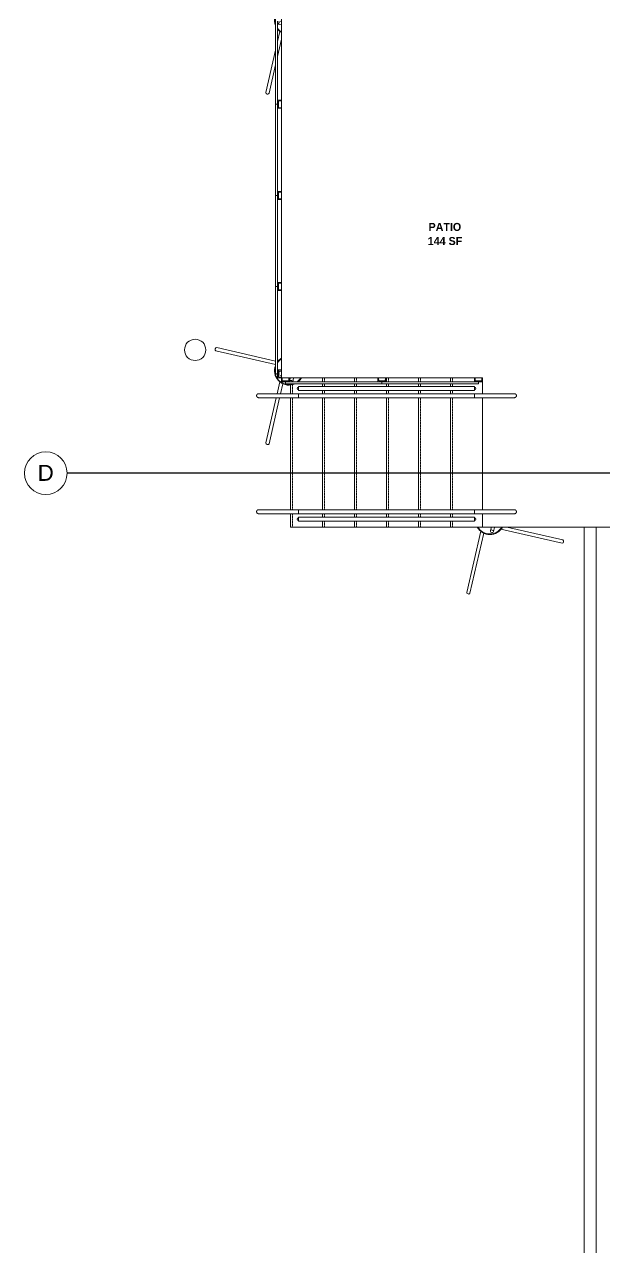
# Model space of a CAD drawing. Header units: inches. Extents: x -4058 to -1781, y 9814 to 12264.
# Drawn here: x -4057.8 to -3840.1, y 10548.9 to 11007.4 of the extents above; entities that cross this region are included whole.
import ezdxf

# ---------------------------------------------------------------- set-up
doc = ezdxf.new("R2010")
doc.units = ezdxf.units.IN
doc.header["$MEASUREMENT"] = 0
doc.linetypes.add('Grid Line 1_2_', pattern=[0.875, 0.5, -0.125, 0.125, -0.125])
doc.linetypes.add('Overhead 1_16_', pattern=[0.101562, 0.0625, -0.039062])
for name, color, linetype, lineweight in [('0-1', 7, 'Continuous', 5), ('0-2', 7, 'Continuous', 9), ('0-3', 165, 'Continuous', 5), ('A-AREA-IDEN', 2, 'Continuous', 9), ('A-FLOR-1', 7, 'Continuous', 9), ('A-FLOR-HRAL-1', 7, 'Continuous', 9), ('A-GLAZ-CURT-1', 7, 'Continuous', 9), ('A-GLAZ-CWMG-1', 7, 'Continuous', 9), ('E-LITE-EQPM-1', 7, 'Continuous', 9), ('S-FNDN-1', 7, 'Continuous', 9), ('S-GRID-1', 1, 'Grid Line 1_2_', 30), ('S-GRID-IDEN', 1, 'Continuous', 9), ('S-GRID-IDEN-1', 147, 'Continuous', 9), ('S-STRS-1', 7, 'Continuous', 9), ('S-STRS-2', 7, 'Overhead 1_16_', 9)]:
    doc.layers.add(name, color=color, linetype=linetype, lineweight=lineweight)
doc.styles.add('Arial_1', font='arial.ttf', dxfattribs={"height": 6})
doc.styles.add('Century Gothic_B_1', font='GOTHICB.TTF', dxfattribs={"height": 3})

# ---------------------------------------------------------------- blocks, each defined once
blk = doc.blocks.new('Basic Wall _ 3_ XPS - ___-2578961-UNIT PLANS - 1ST FLOOR')
at = {"layer": 'S-FNDN-1'}
for p, q in [((-3847.82, 10217.44), (-3847.82, 10818.99)), ((-3843.24, 10217.44), (-3843.24, 10818.99))]:
    blk.add_line(p, q, dxfattribs=at)
blk = doc.blocks.new('Pathway_Cooper_McGraw-Edison _BSC-BRC_Round - Pathway_Cooper_McGraw-Edison _BSC-BRC_Round-2028611-UNIT PLANS - 1ST FLOOR')
at = {"layer": 'E-LITE-EQPM-1'}
for start, end in [(360, 180), (180, 360)]:
    blk.add_arc((0, 0), 4, start, end, dxfattribs=at)
blk = doc.blocks.new('Railing - 1_-2853207-UNIT PLANS - 1ST FLOOR')
at = {"layer": 'A-FLOR-HRAL-1'}
for p, q in [((2, 11), (2, 0)), ((3.5, 0), (3.5, 11))]:
    blk.add_line(p, q, dxfattribs=at)
at = {"layer": 'A-FLOR-HRAL-1', "flags": 128}
for points in [[(2, 15), (2, 15.03), (2, 15.06), (2.01, 15.09), (2.01, 15.12), (2.01, 15.15), (2.02, 15.18), (2.03, 15.21), (2.04, 15.24), (2.05, 15.26), (2.06, 15.29), (2.07, 15.32), (2.08, 15.35), (2.1, 15.37), (2.11, 15.4), (2.13, 15.42), (2.15, 15.45), (2.17, 15.47), (2.19, 15.49), (2.21, 15.52), (2.23, 15.54), (2.25, 15.56), (2.27, 15.58), (2.3, 15.6), (2.32, 15.61), (2.34, 15.63), (2.37, 15.65), (2.4, 15.66), (2.42, 15.68), (2.45, 15.69), (2.48, 15.7), (2.51, 15.71), (2.53, 15.72), (2.56, 15.73), (2.59, 15.73), (2.62, 15.74), (2.65, 15.74), (2.68, 15.75), (2.71, 15.75), (2.74, 15.75)], [(2, 15), (2, 15), (2, 14.99), (2, 14.97), (2, 14.95), (2, 14.92), (2, 14.89), (2, 14.84), (2, 14.8), (2, 14.74), (2, 14.68), (2, 14.62), (2, 14.55), (2, 14.47), (2, 14.39), (2, 14.3), (2, 14.21), (2, 14.11), (2, 14.01), (2, 13.9), (2, 13.79), (2, 13.67), (2, 13.55), (2, 13.42), (2, 13.29), (2, 13.16), (2, 13.02), (2, 12.89), (2, 12.74), (2, 12.6), (2, 12.45), (2, 12.3), (2, 12.15), (2, 11.99), (2, 11.84), (2, 11.68), (2, 11.52), (2, 11.36), (2, 11.2), (2, 11.04), (2, 11)], [(2, 14.5), (2, 14.53), (2, 14.6), (2, 14.67), (2, 14.73), (2, 14.78), (2, 14.83), (2, 14.87), (2, 14.91), (2, 14.94), (2, 14.97), (2, 14.98), (2, 14.99), (2, 15)], [(2.75, 15.75), (2.78, 15.75), (2.81, 15.75), (2.84, 15.74), (2.87, 15.74), (2.9, 15.74), (2.93, 15.73), (2.96, 15.72), (2.99, 15.71), (3.01, 15.7), (3.04, 15.69), (3.07, 15.68), (3.1, 15.67), (3.12, 15.65), (3.15, 15.64), (3.17, 15.62), (3.2, 15.6), (3.22, 15.58), (3.24, 15.56), (3.27, 15.54), (3.29, 15.52), (3.31, 15.5), (3.33, 15.48), (3.35, 15.45), (3.36, 15.43), (3.38, 15.41), (3.4, 15.38), (3.41, 15.35), (3.43, 15.33), (3.44, 15.3), (3.45, 15.27), (3.46, 15.24), (3.47, 15.22), (3.48, 15.19), (3.48, 15.16), (3.49, 15.13), (3.49, 15.1), (3.5, 15.07), (3.5, 15.04), (3.5, 15.01)], [(3.5, 11), (3.5, 11.16), (3.5, 11.32), (3.5, 11.48), (3.5, 11.64), (3.5, 11.79), (3.5, 11.95), (3.5, 12.11), (3.5, 12.26), (3.5, 12.41), (3.5, 12.56), (3.5, 12.7), (3.5, 12.85), (3.5, 12.99), (3.5, 13.12), (3.5, 13.26), (3.5, 13.39), (3.5, 13.52), (3.5, 13.64), (3.5, 13.76), (3.5, 13.87), (3.5, 13.98), (3.5, 14.08), (3.5, 14.18), (3.5, 14.28), (3.5, 14.37), (3.5, 14.45), (3.5, 14.53), (3.5, 14.6), (3.5, 14.67), (3.5, 14.73), (3.5, 14.78), (3.5, 14.83), (3.5, 14.87), (3.5, 14.91), (3.5, 14.94), (3.5, 14.97), (3.5, 14.98), (3.5, 14.99), (3.5, 15), (3.5, 15)], [(3.5, 15), (3.5, 14.99), (3.5, 14.97), (3.5, 14.95), (3.5, 14.92), (3.5, 14.89), (3.5, 14.84), (3.5, 14.8), (3.5, 14.74), (3.5, 14.68), (3.5, 14.62), (3.5, 14.55), (3.5, 14.52)], [(3.5, 14.07), (3.5, 14.01), (3.5, 13.9), (3.5, 13.79), (3.5, 13.67), (3.5, 13.55), (3.5, 13.42), (3.5, 13.29), (3.5, 13.16), (3.5, 13.02), (3.5, 12.89), (3.5, 12.74), (3.5, 12.6), (3.5, 12.45), (3.5, 12.3), (3.5, 12.15), (3.5, 11.99), (3.5, 11.84), (3.5, 11.68), (3.5, 11.52), (3.5, 11.36), (3.5, 11.2), (3.5, 11.04), (3.5, 11)], [(2, 11), (2, 11.16), (2, 11.32), (2, 11.48), (2, 11.64), (2, 11.79), (2, 11.95), (2, 12.11), (2, 12.26), (2, 12.41), (2, 12.56), (2, 12.7), (2, 12.85), (2, 12.94)]]:
    blk.add_lwpolyline(points, dxfattribs=at)
at = {"layer": 'A-FLOR-HRAL-1'}
blk.add_arc((0, 0), 0.5, 360, 180, dxfattribs=at)
blk = doc.blocks.new('Railing - 1_-2853209-UNIT PLANS - 1ST FLOOR')
at = {"layer": 'A-FLOR-HRAL-1'}
for p, q in [((2, 0), (2, -11)), ((3.5, -11), (3.5, 0))]:
    blk.add_line(p, q, dxfattribs=at)
at = {"layer": 'A-FLOR-HRAL-1', "flags": 128}
for points in [[(2, -12.94), (2, -12.89), (2, -12.74), (2, -12.6), (2, -12.45), (2, -12.3), (2, -12.15), (2, -11.99), (2, -11.84), (2, -11.68), (2, -11.52), (2, -11.36), (2, -11.2), (2, -11.04), (2, -11)], [(2, -11), (2, -11.16), (2, -11.32), (2, -11.48), (2, -11.64), (2, -11.79), (2, -11.95), (2, -12.11), (2, -12.26), (2, -12.41), (2, -12.56), (2, -12.7), (2, -12.85), (2, -12.99), (2, -13.12), (2, -13.26), (2, -13.39), (2, -13.52), (2, -13.64), (2, -13.76), (2, -13.87), (2, -13.98), (2, -14.08), (2, -14.18), (2, -14.28), (2, -14.37), (2, -14.45), (2, -14.53), (2, -14.6), (2, -14.67), (2, -14.73), (2, -14.78), (2, -14.83), (2, -14.87), (2, -14.91), (2, -14.94), (2, -14.97), (2, -14.98), (2, -14.99), (2, -15), (2, -15)], [(3.5, -11), (3.5, -11.16), (3.5, -11.32), (3.5, -11.48), (3.5, -11.64), (3.5, -11.79), (3.5, -11.95), (3.5, -12.11), (3.5, -12.26), (3.5, -12.41), (3.5, -12.56), (3.5, -12.7), (3.5, -12.85)], [(3.5, -15), (3.5, -15), (3.5, -14.99), (3.5, -14.97), (3.5, -14.95), (3.5, -14.92), (3.5, -14.89), (3.5, -14.84), (3.5, -14.8), (3.5, -14.74), (3.5, -14.68), (3.5, -14.62), (3.5, -14.55), (3.5, -14.47), (3.5, -14.39), (3.5, -14.3), (3.5, -14.21), (3.5, -14.11), (3.5, -14.01), (3.5, -13.9), (3.5, -13.79), (3.5, -13.67), (3.5, -13.55), (3.5, -13.42), (3.5, -13.29), (3.5, -13.16), (3.5, -13.02), (3.5, -12.89), (3.5, -12.74), (3.5, -12.6), (3.5, -12.45), (3.5, -12.3), (3.5, -12.15), (3.5, -11.99), (3.5, -11.84), (3.5, -11.68), (3.5, -11.52), (3.5, -11.36), (3.5, -11.2), (3.5, -11.04), (3.5, -11)], [(3.5, -13.54), (3.5, -13.64), (3.5, -13.76), (3.5, -13.87), (3.5, -13.98), (3.5, -14.08), (3.5, -14.18), (3.5, -14.28), (3.5, -14.37), (3.5, -14.45), (3.5, -14.53), (3.5, -14.6), (3.5, -14.67), (3.5, -14.73), (3.5, -14.78), (3.5, -14.83), (3.5, -14.87), (3.5, -14.91), (3.5, -14.94), (3.5, -14.97), (3.5, -14.98), (3.5, -14.99), (3.5, -15)], [(2, -15), (2, -14.99), (2, -14.97), (2, -14.95), (2, -14.92), (2, -14.89), (2, -14.84), (2, -14.8), (2, -14.74), (2, -14.68), (2, -14.62), (2, -14.55), (2, -14.5)], [(2.75, -15.75), (2.72, -15.75), (2.69, -15.75), (2.66, -15.74), (2.63, -15.74), (2.6, -15.74), (2.57, -15.73), (2.54, -15.72), (2.51, -15.71), (2.49, -15.7), (2.46, -15.69), (2.43, -15.68), (2.4, -15.67), (2.38, -15.65), (2.35, -15.64), (2.33, -15.62), (2.3, -15.6), (2.28, -15.58), (2.26, -15.56), (2.23, -15.54), (2.21, -15.52), (2.19, -15.5), (2.17, -15.48), (2.15, -15.45), (2.14, -15.43), (2.12, -15.41), (2.1, -15.38), (2.09, -15.35), (2.07, -15.33), (2.06, -15.3), (2.05, -15.27), (2.04, -15.24), (2.03, -15.22), (2.02, -15.19), (2.02, -15.16), (2.01, -15.13), (2.01, -15.1), (2, -15.07), (2, -15.04), (2, -15.01)], [(3.5, -15), (3.5, -15.03), (3.5, -15.06), (3.49, -15.09), (3.49, -15.12), (3.49, -15.15), (3.48, -15.18), (3.47, -15.21), (3.46, -15.24), (3.45, -15.26), (3.44, -15.29), (3.43, -15.32), (3.42, -15.35), (3.4, -15.37), (3.39, -15.4), (3.37, -15.42), (3.35, -15.45), (3.33, -15.47), (3.31, -15.49), (3.29, -15.52), (3.27, -15.54), (3.25, -15.56), (3.23, -15.58), (3.2, -15.6), (3.18, -15.61), (3.16, -15.63), (3.13, -15.65), (3.1, -15.66), (3.08, -15.68), (3.05, -15.69), (3.02, -15.7), (2.99, -15.71), (2.97, -15.72), (2.94, -15.73), (2.91, -15.73), (2.88, -15.74), (2.85, -15.74), (2.82, -15.75), (2.79, -15.75), (2.76, -15.75)]]:
    blk.add_lwpolyline(points, dxfattribs=at)
at = {"layer": 'A-FLOR-HRAL-1'}
blk.add_arc((0, 0), 0.5, 180, 360, dxfattribs=at)
blk = doc.blocks.new('Railing - Railing-2756726-UNIT PLANS - 1ST FLOOR')
at = {"layer": 'A-FLOR-HRAL-1'}
for p, q in [((-3954.92, 10825.49), (-3888.92, 10825.49)), ((-3954.92, 10823.99), (-3954.92, 10825.49)), ((-3888.92, 10825.49), (-3888.92, 10823.99)), ((-3954.92, 10823.99), (-3888.92, 10823.99)), ((-3954.92, 10822.74), (-3888.92, 10822.74)), ((-3954.92, 10821.24), (-3954.92, 10822.74)), ((-3954.92, 10821.24), (-3888.92, 10821.24)), ((-3888.92, 10822.74), (-3888.92, 10821.24))]:
    blk.add_line(p, q, dxfattribs=at)
at = {"rotation": 90}
for name, p in [('Railing - 1_-2853207-UNIT PLANS - 1ST FLOOR', (-3954.92, 10821.99)), ('Railing - 1_-2853209-UNIT PLANS - 1ST FLOOR', (-3888.92, 10821.99))]:
    blk.add_blockref(name, p, dxfattribs=at)
blk = doc.blocks.new('Railing - 1_-V10-UNIT PLANS - 1ST FLOOR')
at = {"layer": 'A-FLOR-HRAL-1'}
for p, q in [((2, 0), (2, -11)), ((3.5, -11), (3.5, 0))]:
    blk.add_line(p, q, dxfattribs=at)
at = {"layer": 'A-FLOR-HRAL-1', "flags": 128}
for points in [[(2, -12.94), (2, -12.89), (2, -12.74), (2, -12.6), (2, -12.45), (2, -12.3), (2, -12.15), (2, -11.99), (2, -11.84), (2, -11.68), (2, -11.52), (2, -11.36), (2, -11.2), (2, -11.04), (2, -11)], [(2, -11), (2, -11.16), (2, -11.32), (2, -11.48), (2, -11.64), (2, -11.79), (2, -11.95), (2, -12.11), (2, -12.26), (2, -12.41), (2, -12.56), (2, -12.7), (2, -12.85), (2, -12.99), (2, -13.12), (2, -13.26), (2, -13.39), (2, -13.52), (2, -13.64), (2, -13.76), (2, -13.87), (2, -13.98), (2, -14.08), (2, -14.18), (2, -14.28), (2, -14.37), (2, -14.45), (2, -14.53), (2, -14.6), (2, -14.67), (2, -14.73), (2, -14.78), (2, -14.83), (2, -14.87), (2, -14.91), (2, -14.94), (2, -14.97), (2, -14.98), (2, -14.99), (2, -15), (2, -15)], [(3.5, -11), (3.5, -11.16), (3.5, -11.32), (3.5, -11.48), (3.5, -11.64), (3.5, -11.79), (3.5, -11.95), (3.5, -12.11), (3.5, -12.26), (3.5, -12.41), (3.5, -12.56), (3.5, -12.7), (3.5, -12.85)], [(3.5, -15), (3.5, -15), (3.5, -14.99), (3.5, -14.97), (3.5, -14.95), (3.5, -14.92), (3.5, -14.89), (3.5, -14.84), (3.5, -14.8), (3.5, -14.74), (3.5, -14.68), (3.5, -14.62), (3.5, -14.55), (3.5, -14.47), (3.5, -14.39), (3.5, -14.3), (3.5, -14.21), (3.5, -14.11), (3.5, -14.01), (3.5, -13.9), (3.5, -13.79), (3.5, -13.67), (3.5, -13.55), (3.5, -13.42), (3.5, -13.29), (3.5, -13.16), (3.5, -13.02), (3.5, -12.89), (3.5, -12.74), (3.5, -12.6), (3.5, -12.45), (3.5, -12.3), (3.5, -12.15), (3.5, -11.99), (3.5, -11.84), (3.5, -11.68), (3.5, -11.52), (3.5, -11.36), (3.5, -11.2), (3.5, -11.04), (3.5, -11)], [(3.5, -13.54), (3.5, -13.64), (3.5, -13.76), (3.5, -13.87), (3.5, -13.98), (3.5, -14.08), (3.5, -14.18), (3.5, -14.28), (3.5, -14.37), (3.5, -14.45), (3.5, -14.53), (3.5, -14.6), (3.5, -14.67), (3.5, -14.73), (3.5, -14.78), (3.5, -14.83), (3.5, -14.87), (3.5, -14.91), (3.5, -14.94), (3.5, -14.97), (3.5, -14.98), (3.5, -14.99), (3.5, -15)], [(2, -15), (2, -14.99), (2, -14.97), (2, -14.95), (2, -14.92), (2, -14.89), (2, -14.84), (2, -14.8), (2, -14.74), (2, -14.68), (2, -14.62), (2, -14.55), (2, -14.5)], [(2.75, -15.75), (2.72, -15.75), (2.69, -15.75), (2.66, -15.74), (2.63, -15.74), (2.6, -15.74), (2.57, -15.73), (2.54, -15.72), (2.51, -15.71), (2.49, -15.7), (2.46, -15.69), (2.43, -15.68), (2.4, -15.67), (2.38, -15.65), (2.35, -15.64), (2.33, -15.62), (2.3, -15.6), (2.28, -15.58), (2.26, -15.56), (2.23, -15.54), (2.21, -15.52), (2.19, -15.5), (2.17, -15.48), (2.15, -15.45), (2.14, -15.43), (2.12, -15.41), (2.1, -15.38), (2.09, -15.35), (2.07, -15.33), (2.06, -15.3), (2.05, -15.27), (2.04, -15.24), (2.03, -15.22), (2.02, -15.19), (2.02, -15.16), (2.01, -15.13), (2.01, -15.1), (2, -15.07), (2, -15.04), (2, -15.01)], [(3.5, -15), (3.5, -15.03), (3.5, -15.06), (3.49, -15.09), (3.49, -15.12), (3.49, -15.15), (3.48, -15.18), (3.47, -15.21), (3.46, -15.24), (3.45, -15.26), (3.44, -15.29), (3.43, -15.32), (3.42, -15.35), (3.4, -15.37), (3.39, -15.4), (3.37, -15.42), (3.35, -15.45), (3.33, -15.47), (3.31, -15.49), (3.29, -15.52), (3.27, -15.54), (3.25, -15.56), (3.23, -15.58), (3.2, -15.6), (3.18, -15.61), (3.16, -15.63), (3.13, -15.65), (3.1, -15.66), (3.08, -15.68), (3.05, -15.69), (3.02, -15.7), (2.99, -15.71), (2.97, -15.72), (2.94, -15.73), (2.91, -15.73), (2.88, -15.74), (2.85, -15.74), (2.82, -15.75), (2.79, -15.75), (2.76, -15.75)]]:
    blk.add_lwpolyline(points, dxfattribs=at)
at = {"layer": 'A-FLOR-HRAL-1'}
blk.add_arc((0, 0), 0.5, 180, 360, dxfattribs=at)
blk = doc.blocks.new('Railing - Railing-2756734-UNIT PLANS - 1ST FLOOR')
at = {"layer": 'A-FLOR-HRAL-1'}
for p, q in [((-3954.92, 10871.74), (-3888.92, 10871.74)), ((-3954.92, 10870.24), (-3954.92, 10871.74)), ((-3954.92, 10870.24), (-3888.92, 10870.24)), ((-3888.92, 10871.74), (-3888.92, 10870.24)), ((-3954.92, 10868.99), (-3888.92, 10868.99)), ((-3954.92, 10867.49), (-3954.92, 10868.99)), ((-3954.92, 10867.49), (-3888.92, 10867.49)), ((-3888.92, 10868.99), (-3888.92, 10867.49))]:
    blk.add_line(p, q, dxfattribs=at)
at = {"extrusion": (0, 0, -1), "zscale": -1, "rotation": 270}
for name, p in [('Railing - 1_-2853207-UNIT PLANS - 1ST FLOOR', (3954.92, 10870.99)), ('Railing - 1_-V10-UNIT PLANS - 1ST FLOOR', (3888.92, 10870.99))]:
    blk.add_blockref(name, p, dxfattribs=at)
blk = doc.blocks.new('Horizontal_Siding - Horizontal_Siding-2854788-UNIT PLANS - 1ST FLOOR')
at = {"layer": 'A-GLAZ-CURT-1'}
for p, q in [((-18.1, 2.25), (18.1, 2.25)), ((-18.1, 1.5), (-18.1, 2.25)), ((16.6, 1.5), (-16.6, 1.5)), ((18.1, 2.25), (18.1, 1.5))]:
    blk.add_line(p, q, dxfattribs=at)
blk = doc.blocks.new('Rectangular Mullion - RAILING POST-2666422-UNIT PLANS - 1ST FLOOR')
at = {"layer": 'A-GLAZ-CWMG-1'}
for p, q in [((-1.5, -1.5), (-1.5, 0)), ((1.5, 0), (1.5, -1.5)), ((1.5, -1.5), (-1.5, -1.5)), ((-1.29, -0.21), (-1.22, -1.18)), ((-1.22, -1.18), (1.22, -1.18)), ((1.22, -1.18), (1.29, -0.21))]:
    blk.add_line(p, q, dxfattribs=at)
for centre, radius, start, end in [((-1.5, -0.21), 0.211, 359.472, 90), ((1.5, -0.21), 0.21, 90, 180.528)]:
    blk.add_arc(centre, radius, start, end, dxfattribs=at)
blk = doc.blocks.new('Rectangular Mullion - RAILING POST-2680134-UNIT PLANS - 1ST FLOOR')
at = {"layer": 'A-GLAZ-CWMG-1'}
for p, q in [((-3, -1.5), (-3, 0)), ((0, 0), (0, -1.5)), ((0, -1.5), (-3, -1.5)), ((-2.79, -0.21), (-2.72, -1.18)), ((-2.72, -1.18), (-0.28, -1.18)), ((-0.28, -1.18), (-0.21, -0.21))]:
    blk.add_line(p, q, dxfattribs=at)
for centre, start, end in [((-3, -0.21), 359.472, 90), ((0, -0.21), 90, 180.528)]:
    blk.add_arc(centre, 0.21, start, end, dxfattribs=at)
blk = doc.blocks.new('Horizontal_Siding - Horizontal_Siding-2854790-UNIT PLANS - 1ST FLOOR')
at = {"layer": 'A-GLAZ-CURT-1'}
for p, q in [((-16.33, 2.25), (16.33, 2.25)), ((-16.33, 1.5), (-16.33, 2.25)), ((14.83, 1.5), (-14.83, 1.5)), ((16.33, 2.25), (16.33, 1.5))]:
    blk.add_line(p, q, dxfattribs=at)
blk = doc.blocks.new('Horizontal_Siding - Horizontal_Siding-2854791-UNIT PLANS - 1ST FLOOR')
at = {"layer": 'A-GLAZ-CURT-1'}
for p, q in [((-17.08, 2.25), (17.08, 2.25)), ((-17.08, 1.5), (-17.08, 2.25)), ((15.58, 1.5), (-15.58, 1.5)), ((17.08, 2.25), (17.08, 1.5))]:
    blk.add_line(p, q, dxfattribs=at)
blk = doc.blocks.new('Rectangular Mullion - RAILING POST-2806288-UNIT PLANS - 1ST FLOOR')
at = {"layer": 'A-GLAZ-CWMG-1'}
for p, q in [((-3, 0), (-3, -1.5)), ((0, -1.5), (0, 0)), ((-3, -1.5), (0, -1.5)), ((-2.72, -1.18), (-2.79, -0.21)), ((-0.28, -1.18), (-2.72, -1.18)), ((-0.21, -0.21), (-0.28, -1.18))]:
    blk.add_line(p, q, dxfattribs=at)
for centre, radius, start, end in [((-3, -0.21), 0.211, 359.472, 90), ((0, -0.21), 0.21, 90, 180.528)]:
    blk.add_arc(centre, radius, start, end, dxfattribs=at)
blk = doc.blocks.new('CTR - 1st Phase - Shell_rvt-1-UNIT PLANS - 1ST FLOOR')
at = {"layer": 'A-FLOR-1'}
for p, q in [((-3961.32, 11011.61), (-3961.32, 10874.99)), ((-3961.32, 10874.99), (-3885.92, 10874.99)), ((-3885.92, 10873.49), (-3885.92, 10868.99)), ((-3885.92, 10867.49), (-3885.92, 10825.49)), ((-3885.92, 10823.99), (-3885.92, 10818.99)), ((-3885.92, 10818.99), (-3832.07, 10818.99))]:
    blk.add_line(p, q, dxfattribs=at)
at = {"layer": 'S-STRS-1'}
for p, q in [((-3945.92, 10874.99), (-3945.92, 10873.49)), ((-3933.92, 10874.99), (-3933.92, 10873.49)), ((-3921.92, 10874.99), (-3921.92, 10873.49)), ((-3909.92, 10874.99), (-3909.92, 10873.49)), ((-3897.92, 10874.99), (-3897.92, 10873.49)), ((-3957.92, 10872.28), (-3957.92, 10868.99)), ((-3945.92, 10872.74), (-3945.92, 10871.74)), ((-3945.92, 10870.24), (-3945.92, 10868.99)), ((-3933.92, 10872.74), (-3933.92, 10871.74)), ((-3933.92, 10870.24), (-3933.92, 10868.99)), ((-3921.92, 10872.74), (-3921.92, 10871.74)), ((-3921.92, 10870.24), (-3921.92, 10868.99)), ((-3909.92, 10872.74), (-3909.92, 10871.74)), ((-3909.92, 10870.24), (-3909.92, 10868.99)), ((-3897.92, 10872.74), (-3897.92, 10871.74)), ((-3897.92, 10870.24), (-3897.92, 10868.99)), ((-3885.92, 10873.49), (-3885.92, 10868.99)), ((-3957.92, 10867.49), (-3957.92, 10825.49)), ((-3945.92, 10867.49), (-3945.92, 10825.49)), ((-3933.92, 10867.49), (-3933.92, 10825.49)), ((-3921.92, 10867.49), (-3921.92, 10825.49)), ((-3909.92, 10867.49), (-3909.92, 10825.49)), ((-3897.92, 10867.49), (-3897.92, 10825.49)), ((-3885.92, 10867.49), (-3885.92, 10825.49)), ((-3957.92, 10823.99), (-3957.92, 10818.99)), ((-3945.92, 10823.99), (-3945.92, 10822.74)), ((-3945.92, 10821.24), (-3945.92, 10818.99)), ((-3933.92, 10823.99), (-3933.92, 10822.74)), ((-3933.92, 10821.24), (-3933.92, 10818.99)), ((-3921.92, 10823.99), (-3921.92, 10822.74)), ((-3921.92, 10821.24), (-3921.92, 10818.99)), ((-3909.92, 10823.99), (-3909.92, 10822.74)), ((-3909.92, 10821.24), (-3909.92, 10818.99)), ((-3897.92, 10823.99), (-3897.92, 10822.74)), ((-3897.92, 10821.24), (-3897.92, 10818.99)), ((-3885.92, 10823.99), (-3885.92, 10818.99)), ((-3957.92, 10818.99), (-3945.92, 10818.99)), ((-3945.92, 10818.99), (-3933.92, 10818.99)), ((-3933.92, 10818.99), (-3921.92, 10818.99)), ((-3921.92, 10818.99), (-3909.92, 10818.99)), ((-3909.92, 10818.99), (-3897.92, 10818.99)), ((-3897.92, 10818.99), (-3885.92, 10818.99))]:
    blk.add_line(p, q, dxfattribs=at)
at = {"layer": 'S-STRS-2'}
for p, q in [((-3945.17, 10874.99), (-3945.17, 10873.49)), ((-3933.17, 10874.99), (-3933.17, 10873.49)), ((-3921.17, 10874.99), (-3921.17, 10873.49)), ((-3909.17, 10874.99), (-3909.17, 10873.49)), ((-3897.17, 10874.99), (-3897.17, 10873.49)), ((-3957.17, 10872.42), (-3957.17, 10868.99)), ((-3945.17, 10872.74), (-3945.17, 10871.74)), ((-3945.17, 10870.24), (-3945.17, 10868.99)), ((-3933.17, 10872.74), (-3933.17, 10871.74)), ((-3933.17, 10870.24), (-3933.17, 10868.99)), ((-3921.17, 10872.74), (-3921.17, 10871.74)), ((-3921.17, 10870.24), (-3921.17, 10868.99)), ((-3909.17, 10872.74), (-3909.17, 10871.74)), ((-3909.17, 10870.24), (-3909.17, 10868.99)), ((-3897.17, 10872.74), (-3897.17, 10871.74)), ((-3897.17, 10870.24), (-3897.17, 10868.99)), ((-3957.17, 10867.49), (-3957.17, 10825.49)), ((-3945.17, 10867.49), (-3945.17, 10825.49)), ((-3933.17, 10867.49), (-3933.17, 10825.49)), ((-3921.17, 10867.49), (-3921.17, 10825.49)), ((-3909.17, 10867.49), (-3909.17, 10825.49)), ((-3897.17, 10867.49), (-3897.17, 10825.49)), ((-3957.17, 10823.99), (-3957.17, 10818.99)), ((-3945.17, 10823.99), (-3945.17, 10822.74)), ((-3945.17, 10821.24), (-3945.17, 10818.99)), ((-3933.17, 10823.99), (-3933.17, 10822.74)), ((-3933.17, 10821.24), (-3933.17, 10818.99)), ((-3921.17, 10823.99), (-3921.17, 10822.74)), ((-3921.17, 10821.24), (-3921.17, 10818.99)), ((-3909.17, 10823.99), (-3909.17, 10822.74)), ((-3909.17, 10821.24), (-3909.17, 10818.99)), ((-3897.17, 10823.99), (-3897.17, 10822.74)), ((-3897.17, 10821.24), (-3897.17, 10818.99))]:
    blk.add_line(p, q, dxfattribs=at)
at = {"layer": '0-2'}
for name, p in [('Basic Wall _ 3_ XPS - ___-2578961-UNIT PLANS - 1ST FLOOR', (0, 0)), ('Pathway_Cooper_McGraw-Edison _BSC-BRC_Round - Pathway_Cooper_McGraw-Edison _BSC-BRC_Round-2028611-UNIT PLANS - 1ST FLOOR', (-3993.72, 10885.42)), ('Rectangular Mullion - RAILING POST-2806288-UNIT PLANS - 1ST FLOOR', (-3885.92, 10874.99)), ('Railing - Railing-2756734-UNIT PLANS - 1ST FLOOR', (0, 0)), ('Railing - Railing-2756726-UNIT PLANS - 1ST FLOOR', (0, 0))]:
    blk.add_blockref(name, p, dxfattribs=at)
for name, p, rotation in [('Horizontal_Siding - Horizontal_Siding-2854790-UNIT PLANS - 1ST FLOOR', (-3961.32, 10993.79), 89.99999999999997), ('Horizontal_Siding - Horizontal_Siding-2854791-UNIT PLANS - 1ST FLOOR', (-3961.32, 10960.38), 89.99999999999997), ('Horizontal_Siding - Horizontal_Siding-2854791-UNIT PLANS - 1ST FLOOR', (-3961.32, 10926.22), 89.99999999999997), ('Horizontal_Siding - Horizontal_Siding-2854790-UNIT PLANS - 1ST FLOOR', (-3961.32, 10892.82), 89.99999999999997), ('Rectangular Mullion - RAILING POST-2806288-UNIT PLANS - 1ST FLOOR', (-3961.32, 10874.99), 270), ('Horizontal_Siding - Horizontal_Siding-2854788-UNIT PLANS - 1ST FLOOR', (-3941.72, 10874.99), 180), ('Horizontal_Siding - Horizontal_Siding-2854788-UNIT PLANS - 1ST FLOOR', (-3905.52, 10874.99), 180)]:
    blk.add_blockref(name, p, dxfattribs=dict(at, rotation=rotation))
at = {"layer": '0-2', "extrusion": (0, 0, -1), "rotation": 90.00000000000001}
for p in [(3961.32, 10977.46), (3961.32, 10943.3), (3961.32, 10909.15)]:
    blk.add_blockref('Rectangular Mullion - RAILING POST-2666422-UNIT PLANS - 1ST FLOOR', p, dxfattribs=at)
at = {"layer": '0-2', "extrusion": (0, 0, -1)}
for name, p in [('Rectangular Mullion - RAILING POST-2680134-UNIT PLANS - 1ST FLOOR', (3961.32, 10874.99)), ('Rectangular Mullion - RAILING POST-2666422-UNIT PLANS - 1ST FLOOR', (3923.62, 10874.99))]:
    blk.add_blockref(name, p, dxfattribs=at)
blk = doc.blocks.new('316600 - Special Foundations - Diamond Pier - Generic - 316600 - Special Foundations - Diamond Pier - Generic-V63-UNIT PLANS - 1ST FLOOR')
at = {"layer": 'S-FNDN-1'}
for p, q in [((-3.39, -4.19), (-8.68, -27.08)), ((0.47, -2.87), (0.2, -4.04)), ((1.42, -4.32), (1.77, -2.8)), ((4.15, -3.38), (27.08, -8.68)), ((27.36, -7.46), (6.41, -2.62)), ((-7.46, -27.36), (-2.26, -4.87))]:
    blk.add_line(p, q, dxfattribs=at)
for radius, start, end in [(5.41, 209.273, 331.0098), (5.21, 210.4651, 329.7497)]:
    blk.add_arc((0, 0), radius, start, end, dxfattribs=at)
for centre, major_axis, start_param, end_param in [((0.81, -4.18), (-0.609, 0.141), 4.712389, 7.853982), ((0.81, -4.18), (-0.609, 0.141), 1.570796, 4.712389), ((27.22, -8.07), (0.141, 0.609), 3.141593, 4.712389), ((27.22, -8.07), (0.141, 0.609), 4.712389, 6.283185), ((-8.07, -27.22), (-0.609, 0.141), 0, 1.570796), ((-8.07, -27.22), (-0.609, 0.141), 1.570796, 3.141593)]:
    blk.add_ellipse(centre, major_axis=major_axis, ratio=0.764544, start_param=start_param, end_param=end_param, dxfattribs=at)
blk = doc.blocks.new('316600 - Special Foundations - Diamond Pier - Generic - 316600 - Special Foundations - Diamond Pier - Generic-V64-UNIT PLANS - 1ST FLOOR')
at = {"layer": 'S-FNDN-1'}
for p, q in [((-27.36, 7.46), (-5.02, 2.3)), ((-5.02, 3.58), (-27.08, 8.68)), ((-4.15, 3.38), (-4.27, 3.41)), ((-3.39, -4.19), (-4.41, -8.62)), ((-4.32, -1.42), (-4.27, -1.43)), ((-2.86, -0.48), (-3.95, -0.22)), ((-3.95, -1.51), (-2.8, -1.77)), ((0.47, -2.87), (0.23, -3.93)), ((1.47, -4.12), (1.77, -2.8)), ((-3.13, -8.62), (-2.26, -4.87)), ((-4.76, -10.12), (-8.68, -27.08)), ((-7.46, -27.36), (-3.48, -10.12))]:
    blk.add_line(p, q, dxfattribs=at)
for radius, start, end in [(5.41, 121.0498, 142.8996), (5.41, 166.9807, 295.0926), (5.41, 159.65, 166.9807), (5.21, 166.9807, 289.2843), (5.21, 165.2342, 166.9807), (5.21, 122.4286, 145.7172), (5.21, 307.0125, 329.7497), (5.41, 309.8268, 331.0098)]:
    blk.add_arc((0, 0), radius, start, end, dxfattribs=at)
for centre, major_axis, start_param, end_param in [((-27.22, 8.07), (0.141, 0.609), 1.570796, 3.141593), ((-27.22, 8.07), (0.141, 0.609), 0, 1.570796), ((-4.18, -0.81), (0.141, 0.609), 2.268792, 3.242164), ((-4.18, -0.81), (0.141, 0.609), 4.712389, 6.095596), ((-4.18, -0.81), (0.141, 0.609), 3.926991, 4.712389), ((0.81, -4.18), (-0.609, 0.141), 4.712389, 6.144531), ((0.81, -4.18), (-0.609, 0.141), 3.556477, 4.712389), ((-8.07, -27.22), (-0.609, 0.141), 0, 1.570796), ((-8.07, -27.22), (-0.609, 0.141), 1.570796, 3.141593)]:
    blk.add_ellipse(centre, major_axis=major_axis, ratio=0.764544, start_param=start_param, end_param=end_param, dxfattribs=at)
blk = doc.blocks.new('316600 - Special Foundations - Diamond Pier - Generic - 316600 - Special Foundations - Diamond Pier - Generic-V65-UNIT PLANS - 1ST FLOOR')
at = {"layer": 'S-FNDN-1'}
for p, q in [((7.46, 27.36), (2.26, 4.87)), ((3.55, 4.87), (8.68, 27.08)), ((-27.36, 7.46), (-4.87, 2.26)), ((-4.15, 3.38), (-27.08, 8.68)), ((-1.54, 3.8), (-1.77, 2.8)), ((-1.42, 4.32), (-1.47, 4.12)), ((-0.47, 2.87), (-0.26, 3.8)), ((-4.27, -1.43), (-2.8, -1.77)), ((-3.39, -4.19), (-4.27, -8)), ((-2.86, -0.48), (-3.27, -0.38)), ((-4.27, -13.55), (-2.77, -7.06)), ((-5.02, -11.25), (-8.68, -27.08)), ((-7.46, -27.36), (-5.02, -16.79))]:
    blk.add_line(p, q, dxfattribs=at)
for radius, start, end in [(5.41, 65.0422, 166.9807), (5.21, 69.3118, 166.9807), (5.41, 166.9807, 201.3355), (5.21, 166.9807, 193.4113), (5.21, 30.4651, 52.255), (5.41, 29.273, 49.9415), (5.21, 214.7051, 237.5864), (5.41, 217.6172, 238.8653)]:
    blk.add_arc((0, 0), radius, start, end, dxfattribs=at)
for centre, major_axis, start_param, end_param in [((8.07, 27.22), (-0.609, 0.141), 4.712389, 6.283185), ((8.07, 27.22), (-0.609, 0.141), 3.141593, 4.712389), ((-27.22, 8.07), (0.141, 0.609), 1.570796, 3.141593), ((-27.22, 8.07), (0.141, 0.609), 0, 1.570796), ((-0.81, 4.18), (-0.609, 0.141), 5.724761, 6.698069), ((-0.81, 4.18), (-0.609, 0.141), 1.18371, 1.570796), ((-0.81, 4.18), (-0.609, 0.141), 1.570796, 2.547178), ((-4.18, -0.81), (0.141, 0.609), 3.242164, 4.712389), ((-4.18, -0.81), (0.141, 0.609), 4.712389, 5.668597), ((-8.07, -27.22), (-0.609, 0.141), 0, 1.570796), ((-8.07, -27.22), (-0.609, 0.141), 1.570796, 3.141593)]:
    blk.add_ellipse(centre, major_axis=major_axis, ratio=0.764544, start_param=start_param, end_param=end_param, dxfattribs=at)
blk = doc.blocks.new('Grid - Grid Head - Circle-1738874-UNIT PLANS - 1ST FLOOR')
at = {"layer": 'S-GRID-IDEN-1'}
for start, end in [(360, 180), (180, 360)]:
    blk.add_arc((0, 0), 0.25, start, end, dxfattribs=at)
blk = doc.blocks.new('CTR - 1st Phase - Structure_rvt-1-UNIT PLANS - 1ST FLOOR')
at = {"layer": 'S-GRID-1'}
blk.add_line((-1781.27, 10839.19), (-4041.78, 10839.19), dxfattribs=at)
at = {"layer": '0-2'}
for name, p in [('316600 - Special Foundations - Diamond Pier - Generic - 316600 - Special Foundations - Diamond Pier - Generic-V65-UNIT PLANS - 1ST FLOOR', (-3958.55, 11008.99)), ('316600 - Special Foundations - Diamond Pier - Generic - 316600 - Special Foundations - Diamond Pier - Generic-V64-UNIT PLANS - 1ST FLOOR', (-3958.55, 10877.61)), ('316600 - Special Foundations - Diamond Pier - Generic - 316600 - Special Foundations - Diamond Pier - Generic-V63-UNIT PLANS - 1ST FLOOR', (-3883.15, 10821.61))]:
    blk.add_blockref(name, p, dxfattribs=at)
at = {"layer": '0-3', "xscale": 31.99999999999999, "yscale": 31.99999999999999, "zscale": 31.99999999999999, "rotation": 89.99999999999987}
blk.add_blockref('Grid - Grid Head - Circle-1738874-UNIT PLANS - 1ST FLOOR', (-4049.78, 10839.19), dxfattribs=at)
at = {"layer": 'S-GRID-IDEN', "insert": (-4052.83, 10842.32), "char_height": 6, "width": 7.373, "attachment_point": 1, "style": 'Arial_1'}
blk.add_mtext('D', dxfattribs=at)

msp = doc.modelspace()

# ---------------------------------------------------------------- block references
at = {"layer": '0-1'}
msp.add_blockref('CTR - 1st Phase - Shell_rvt-1-UNIT PLANS - 1ST FLOOR', (0, 0), dxfattribs=at)

# ---------------------------------------------------------------- next in the draw order: block references
msp.add_blockref('CTR - 1st Phase - Structure_rvt-1-UNIT PLANS - 1ST FLOOR', (0, 0), dxfattribs=at)

# ---------------------------------------------------------------- next in the draw order: texts
at = {"layer": 'A-AREA-IDEN', "char_height": 3, "attachment_point": 1, "style": 'Century Gothic_B_1'}
for s, insert, width in [('PATIO', (-3906.16, 10933), 14.645), ('144 SF', (-3906.45, 10927.71), 15.352)]:
    msp.add_mtext(s, dxfattribs=dict(at, insert=insert, width=width))

doc.saveas('drawing.dxf')
